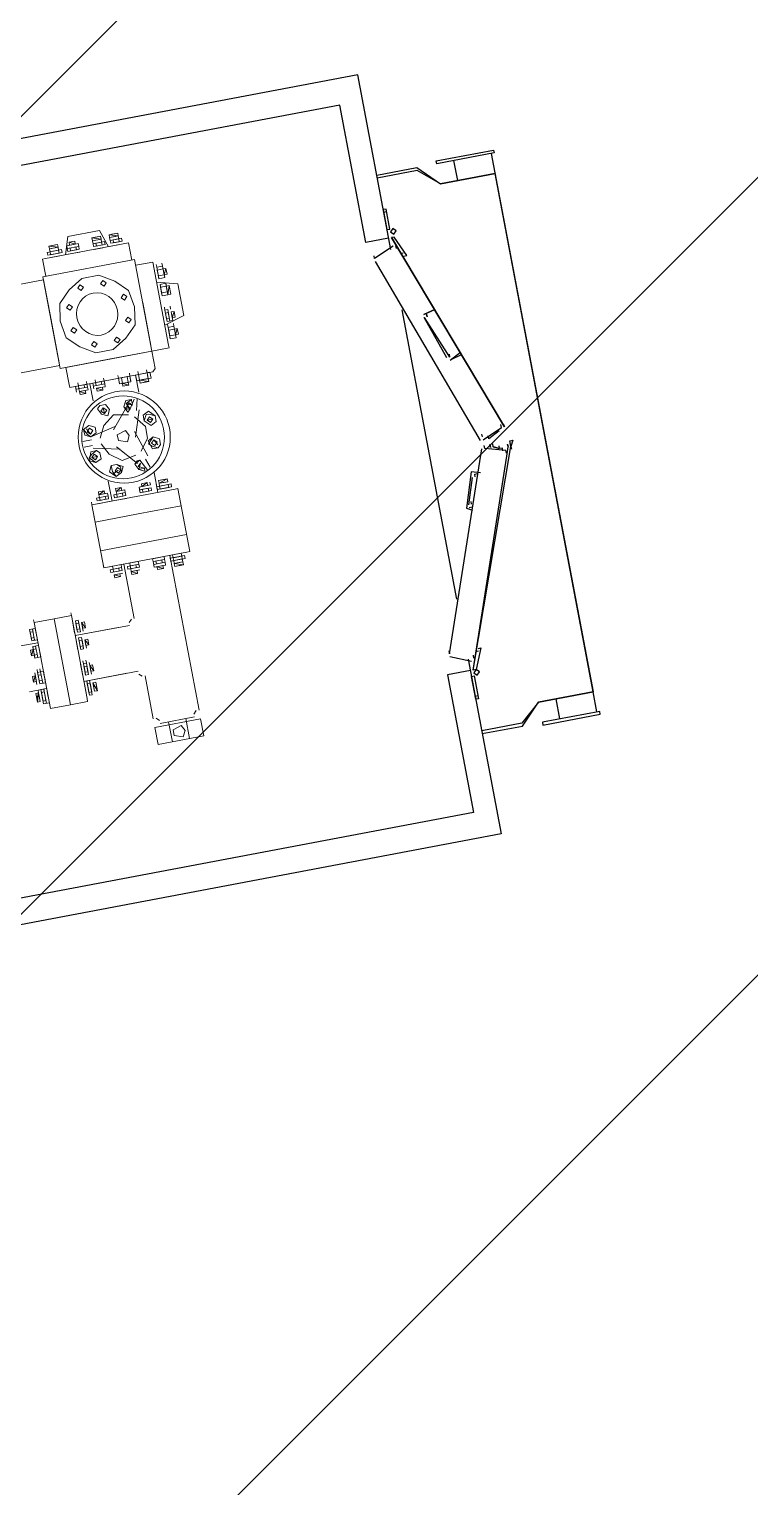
# Model space of a CAD drawing. Extents: x 407440 to 411585, y 6041728 to 6045069.
# Drawn here: x 408392.9 to 408407.1, y 6044282.09 to 6044310.8 of the extents above; entities that cross this region are included whole.
import ezdxf

# ---------------------------------------------------------------- set-up
doc = ezdxf.new("R2010")
doc.units = 0
doc.header["$LTSCALE"] = 5
doc.linetypes.add('foc-TIELINE', pattern=[1.875, 1.25, -0.625])
for name, color, linetype in [('P-BUFFER-PURPLE', 187, 'foc-TIELINE'), ('P-PROPOSED-EXISTING-H', 59, 'Continuous'), ('T-TIE', 201, 'foc-TIELINE')]:
    doc.layers.add(name, color=color, linetype=linetype)

# ---------------------------------------------------------------- blocks, each defined once
blk = doc.blocks.new('P-RIG-877')
at = {"layer": 'T-TIE', "linetype": 'ByBlock', "lineweight": 25}
for points in [[(-8.7024, 12.824), (-8.7024, 13.0536), (-8.6909, 13.0536), (-8.6909, 12.824)], [(-6.4407, 12.824), (-6.4407, 13.0536), (-6.4522, 13.0536), (-6.4522, 12.824)], [(-7.5428, 12.9043), (-7.5658, 12.9043), (-7.5658, 12.9158)], [(-7.5428, 12.9043), (-7.5314, 12.9043)], [(-7.5658, 12.824), (-7.5543, 12.824)], [(-8.1169, 12.6747), (-8.1054, 12.6747)], [(-8.4728, 12.5944), (-8.5531, 12.5944), (-8.5531, 12.5829), (-8.4728, 12.5829)], [(-8.4613, 12.6173), (-8.4728, 12.6058), (-8.4613, 12.5944), (-8.4498, 12.6058)], [(-6.6933, 12.5944), (-6.6818, 12.6058), (-6.6933, 12.6173), (-6.7047, 12.6058)], [(-6.6818, 12.5944), (-6.5899, 12.5944), (-6.5899, 12.5829), (-6.6818, 12.5829)]]:
    blk.add_lwpolyline(points, close=True, dxfattribs=at)
for points in [[(-8.6909, 13.0421), (-6.5325, 13.0421), (-8.6105, 13.0421), (-8.6105, 12.824), (-8.6105, 13.0421)], [(-6.4522, 13.0421), (-6.5325, 13.0421), (-6.5325, 12.824), (-6.5325, 13.0421)], [(-8.6105, 12.8929), (-8.6909, 12.8929)], [(-8.358, 12.6288), (-8.358, 12.6403), (-8.4383, 12.6058), (-8.4383, 12.5944), (-7.6232, 12.8929), (-7.6347, 12.8929)], [(-7.6232, 12.8929), (-8.4383, 12.5944)], [(-7.5888, 12.801), (-7.6232, 12.8814), (-7.6347, 12.8814)], [(-7.6117, 12.8584), (-7.6117, 12.8699), (-7.5888, 12.824), (-7.6002, 12.824)], [(-7.5199, 12.8814), (-7.5314, 12.8814), (-7.5543, 12.801), (-7.5658, 12.801)], [(-7.5314, 12.8699), (-7.5428, 12.8699), (-7.5428, 12.8584), (-7.5543, 12.8355), (-7.5658, 12.8355)], [(-6.7047, 12.5944), (-7.5428, 12.9043), (-7.5543, 12.9043)], [(-6.7851, 12.6288), (-6.7851, 12.6403), (-6.7047, 12.6058), (-6.7047, 12.5944), (-7.5084, 12.8814), (-7.5428, 12.8929), (-7.5543, 12.8929), (-7.5428, 12.8929)], [(-6.5325, 12.8929), (-6.4522, 12.8929)], [(-8.6909, 12.5829), (-8.6909, 12.7436), (-8.6105, 12.824), (-8.6794, 12.7436), (-8.6794, 12.5829)], [(-7.5543, 12.8355), (-7.5428, 12.8584), (-7.5543, 12.8584)], [(-6.4522, 12.5829), (-6.4522, 12.7436), (-6.5325, 12.824), (-6.4637, 12.7436), (-6.4637, 12.5829)], [(-8.358, 12.514), (-7.5888, 12.7895)], [(-7.9332, 12.7781), (-7.9217, 12.7321), (-7.9447, 12.7781)], [(-7.6002, 12.801), (-7.6117, 12.801)], [(-6.7966, 12.514), (-6.7851, 12.514), (-7.5543, 12.7895)], [(-7.4625, 12.7666), (-7.474, 12.7321), (-7.3362, 12.6862), (-7.3247, 12.7092)], [(-7.451, 12.7436), (-7.4625, 12.7436), (-7.4625, 12.7551)], [(-8.1169, 12.6632), (-8.1284, 12.7092), (-8.1169, 12.6632)], [(-7.9332, 12.7206), (-8.1054, 12.6632), (-7.9332, 12.7321), (-7.9447, 12.7321), (-7.9332, 12.7321)], [(-7.3477, 12.6977), (-7.451, 12.7321)], [(-7.3477, 12.7092), (-7.3591, 12.7092)], [(-7.3362, 12.7092), (-7.3362, 12.6977)], [(-8.3924, 12.5829), (-9.0927, 12.5829), (-9.0927, 7.7036)], [(-8.4383, 12.5829), (-8.4383, 12.491), (-8.9894, 12.491), (-8.9894, 7.7495), (-9.0927, 7.7495)], [(-8.5417, 12.5944), (-8.5417, 12.5829)], [(-8.3924, 12.6058), (-8.4039, 12.6058)], [(-8.4039, 12.5944), (-8.3695, 12.514), (-8.3809, 12.514)], [(-8.3695, 12.6288), (-8.3695, 12.6173)], [(-6.9918, 12.5829), (-8.1513, 12.5829)], [(-6.7736, 12.6288), (-6.7736, 12.6173)], [(-6.7392, 12.5944), (-6.7736, 12.514)], [(-6.7507, 12.6058), (-6.7622, 12.6058)], [(-6.7507, 12.5829), (-6.0503, 12.5829), (-6.0503, 7.7036), (-6.0389, 7.7036), (-6.1192, 7.6806)], [(-6.7047, 12.5829), (-6.7047, 12.491), (-6.1537, 12.491), (-6.1537, 7.7495), (-6.0503, 7.7495)], [(-6.6014, 12.5944), (-6.6014, 12.5829)]]:
    blk.add_lwpolyline(points, dxfattribs=at)
at = {"layer": 'T-TIE', "linetype": 'ByBlock', "lineweight": 5}
for points in [[(-8.4383, 11.6529), (-8.4154, 11.7333), (-8.2891, 11.7333), (-8.2661, 11.6529)], [(-8.4613, 11.6644), (-8.4613, 11.6874), (-8.4498, 11.6874), (-8.4613, 11.6874), (-8.4843, 11.6874), (-8.4613, 11.6874), (-8.4957, 11.6874), (-8.4498, 11.6874), (-8.4957, 11.6874), (-8.5072, 11.6874)], [(-8.5072, 11.6644), (-8.4957, 11.6644), (-8.4498, 11.6644), (-8.4498, 11.6874)], [(-8.4957, 11.6874), (-8.4957, 11.6644)], [(-8.4957, 11.6644), (-8.4498, 11.6644), (-8.4957, 11.6644)], [(-8.4498, 11.6644), (-8.4613, 11.6644), (-8.4843, 11.6644), (-8.4843, 11.6874), (-8.4843, 11.6989), (-8.4613, 11.6989), (-8.4843, 11.6989), (-8.4613, 11.6989), (-8.4843, 11.6989), (-8.4613, 11.6874), (-8.4843, 11.6989), (-8.4613, 11.6989), (-8.4613, 11.6874)], [(-8.3809, 11.6644), (-8.4269, 11.6644), (-8.3809, 11.6644), (-8.3924, 11.6644), (-8.4154, 11.6644), (-8.3809, 11.6644), (-8.3809, 11.6874), (-8.3924, 11.6874), (-8.3924, 11.6644)], [(-8.4269, 11.6874), (-8.3809, 11.6874), (-8.4154, 11.6874), (-8.3924, 11.6874), (-8.4154, 11.6874), (-8.4269, 11.6874), (-8.4269, 11.6644), (-8.4154, 11.6644), (-8.4154, 11.6874), (-8.3809, 11.6874)], [(-8.4154, 11.6989), (-8.3809, 11.6989), (-8.4154, 11.6989)], [(-8.4154, 11.6874), (-8.4154, 11.6989), (-8.3809, 11.6989), (-8.3809, 11.6874), (-8.3924, 11.6874)], [(-8.312, 11.6989), (-8.312, 11.6874), (-8.2776, 11.6874), (-8.2776, 11.6644), (-8.2891, 11.6644), (-8.312, 11.6644), (-8.312, 11.6759), (-8.2776, 11.6759), (-8.3235, 11.6759), (-8.3235, 11.6644), (-8.335, 11.6644)], [(-8.3235, 11.6874), (-8.335, 11.6874)], [(-8.3235, 11.6644), (-8.2776, 11.6644)], [(-8.2776, 11.6644), (-8.3235, 11.6644), (-8.2776, 11.6644)], [(-8.2891, 11.6989), (-8.312, 11.6989), (-8.2891, 11.6989), (-8.312, 11.6989), (-8.2891, 11.6874), (-8.312, 11.6989), (-8.2891, 11.6989), (-8.2891, 11.6874), (-8.2776, 11.6874), (-8.2891, 11.6874), (-8.312, 11.6874)], [(-8.312, 11.6874), (-8.2891, 11.6874), (-8.312, 11.6874)], [(-8.2891, 11.6759), (-8.2891, 11.6644)], [(-8.2546, 11.6644), (-8.2546, 11.6874), (-8.2087, 11.6874), (-8.2546, 11.6874), (-8.2661, 11.6874)], [(-8.2202, 11.6874), (-8.2202, 11.6644), (-8.2087, 11.6644), (-8.2546, 11.6644), (-8.2661, 11.6644)], [(-8.2087, 11.6644), (-8.2546, 11.6644), (-8.2087, 11.6644)], [(-8.2087, 11.6644), (-8.2087, 11.6874), (-8.2432, 11.6874), (-8.2202, 11.6874), (-8.2202, 11.6989), (-8.2432, 11.6989)], [(-8.2202, 11.6644), (-8.2432, 11.6644), (-8.2432, 11.6874), (-8.2202, 11.6874), (-8.2432, 11.6989), (-8.2202, 11.6989), (-8.2432, 11.6989), (-8.2202, 11.6989)], [(-8.5187, 11.5841), (-8.5187, 11.6529), (-8.1858, 11.6529), (-8.1743, 11.6529), (-8.1743, 11.5841), (-8.1054, 11.5841), (-8.0939, 11.5726), (-8.0939, 11.2396), (-8.1054, 11.2396), (-8.1743, 11.2396), (-8.1743, 11.5841), (-8.1743, 11.4118), (-8.1743, 11.2511)], [(-8.645, 11.5037), (-8.6335, 11.5037), (-8.6335, 11.5496), (-8.622, 11.5496), (-8.622, 11.5037), (-8.622, 11.5496)], [(-8.5417, 11.2282), (-8.6105, 11.2282), (-8.6105, 11.2396), (-8.6105, 11.5726), (-8.5417, 11.5726)], [(-8.5417, 11.2167), (-8.1743, 11.2167), (-8.1743, 11.5841), (-8.5417, 11.5841), (-8.5417, 11.2167), (-8.5417, 11.5841)], [(-8.3695, 11.5841), (-8.1972, 11.5841)], [(-8.0595, 11.5381), (-8.0595, 11.5152), (-8.0595, 11.5496), (-8.0595, 11.5152), (-8.0595, 11.5496), (-8.0595, 11.5152), (-8.071, 11.5152), (-8.0939, 11.5152), (-8.1054, 11.5152)], [(-8.1054, 11.5496), (-8.0939, 11.5496), (-8.071, 11.5496), (-8.071, 11.5152), (-8.0824, 11.5152)], [(-8.025, 11.5037), (-8.0939, 11.5037), (-8.071, 11.5037), (-8.071, 11.5611), (-8.0939, 11.5611), (-8.0939, 11.5037), (-8.0939, 11.5496), (-8.0939, 11.5152), (-8.0939, 11.5381)], [(-8.0595, 11.5496), (-8.071, 11.5496), (-8.0824, 11.5496)], [(-8.071, 11.5267), (-8.071, 11.5496), (-8.071, 11.5152), (-8.071, 11.5381)], [(-8.0595, 11.5496), (-8.071, 11.5152), (-8.0595, 11.5496)], [(-7.8987, 11.5496), (-7.9217, 11.5496), (-7.8987, 11.5496)], [(-7.8873, 11.5267), (-7.8987, 11.5496), (-7.8873, 11.5267)], [(-7.8299, 11.5496), (-7.8413, 11.5267), (-7.8299, 11.5496)], [(-7.8069, 11.5496), (-7.8299, 11.5496), (-7.8069, 11.5496)], [(-7.7954, 11.5381), (-7.8069, 11.5496), (-7.7954, 11.5381)], [(-7.6576, 11.5496), (-7.6691, 11.5496), (-7.6576, 11.5496), (-7.6576, 11.5152), (-7.6691, 11.5496), (-7.6691, 11.5152), (-7.6691, 11.5381)], [(-7.6691, 11.5496), (-7.6691, 11.5152), (-7.6691, 11.5496)], [(-7.6462, 11.5496), (-7.6347, 11.5496), (-7.6462, 11.5496), (-7.6462, 11.5152), (-7.6576, 11.5152), (-7.6691, 11.5496)], [(-7.6576, 11.5381), (-7.6576, 11.5152), (-7.6576, 11.5496), (-7.6576, 11.5267)], [(-7.6462, 11.5037), (-7.6462, 11.5611), (-7.6347, 11.5611), (-7.6347, 11.5037), (-7.6347, 11.5496), (-7.6347, 11.5152), (-7.6347, 11.5381)], [(-7.6347, 11.2396), (-7.6232, 11.2396), (-7.6232, 11.5726), (-7.6232, 11.5841), (-7.3706, 11.5841), (-7.3706, 11.5726), (-7.3706, 11.2396), (-7.6232, 11.2396), (-7.5543, 11.2396), (-7.5543, 11.4118), (-7.5543, 11.5841)], [(-7.4395, 11.2396), (-7.4395, 11.5841)], [(-7.3591, 11.5381), (-7.3591, 11.5152), (-7.3706, 11.5152), (-7.3706, 11.5496), (-7.3591, 11.5496), (-7.3477, 11.5496), (-7.3362, 11.5496), (-7.3362, 11.5267)], [(-7.3477, 11.5037), (-7.3477, 11.5611), (-7.3591, 11.5611), (-7.3591, 11.5037), (-7.3591, 11.5496)], [(-7.3477, 11.5496), (-7.3477, 11.5152), (-7.3362, 11.5152), (-7.3362, 11.5381)], [(-7.3247, 11.5381), (-7.3247, 11.5152), (-7.3247, 11.5496), (-7.3362, 11.5152), (-7.3362, 11.5496), (-7.3362, 11.5152), (-7.3362, 11.5496), (-7.3247, 11.5496)], [(-7.3247, 11.5496), (-7.3247, 11.5152), (-7.3247, 11.5496)], [(-8.6105, 11.32), (-8.6794, 11.343), (-8.6794, 11.4692), (-8.6105, 11.4922)], [(-8.6565, 11.5152), (-8.6565, 11.5381), (-8.645, 11.5381), (-8.6335, 11.5381)], [(-8.645, 11.5267), (-8.645, 11.5037), (-8.6565, 11.5037), (-8.6565, 11.5381)], [(-8.6565, 11.5037), (-8.645, 11.5381), (-8.6565, 11.5037)], [(-8.622, 11.5381), (-8.6335, 11.5381), (-8.6335, 11.5152), (-8.622, 11.5152), (-8.622, 11.5381), (-8.6335, 11.5381), (-8.6335, 11.5037), (-8.622, 11.5037), (-8.6335, 11.5037)], [(-8.6105, 11.5037), (-8.6105, 11.5381)], [(-8.0021, 11.4922), (-7.9561, 11.4807)], [(-7.9561, 11.4922), (-7.8528, 11.4578)], [(-7.7954, 11.4692), (-7.8413, 11.5037), (-7.8873, 11.5037), (-7.9332, 11.4692)], [(-7.9102, 11.5381), (-7.9102, 11.5152)], [(-7.8758, 11.4578), (-7.7725, 11.4922)], [(-7.8069, 11.5381), (-7.8299, 11.5267)], [(-7.7265, 11.4922), (-7.761, 11.4807)], [(-7.6232, 11.5037), (-7.7036, 11.5037)], [(-7.6576, 11.5037), (-7.6347, 11.5037)], [(-6.7507, 11.5037), (-7.3706, 11.5037)], [(-7.3362, 11.5037), (-7.3591, 11.5037)], [(-7.3247, 11.5152), (-7.3362, 11.5152)], [(-6.7392, 11.4807), (-6.7507, 11.4922)], [(-8.6565, 11.4463), (-8.6565, 11.4692), (-8.645, 11.4692), (-8.6335, 11.4692), (-8.6335, 11.4348), (-8.6335, 11.4807), (-8.622, 11.4807), (-8.622, 11.4348), (-8.622, 11.4807)], [(-8.6565, 11.4348), (-8.645, 11.4348), (-8.645, 11.4692), (-8.645, 11.4348), (-8.645, 11.4692), (-8.6565, 11.4692), (-8.6565, 11.4348), (-8.645, 11.4692), (-8.645, 11.4348), (-8.645, 11.4692), (-8.645, 11.4348), (-8.6335, 11.4348), (-8.622, 11.4348), (-8.6335, 11.4348)], [(-8.6335, 11.4692), (-8.6335, 11.4463), (-8.622, 11.4463), (-8.622, 11.4692)], [(-8.6105, 11.4348), (-8.6105, 11.4692)], [(-8.0939, 11.4807), (-8.1054, 11.4807)], [(-8.0939, 11.4348), (-8.1054, 11.4348)], [(-8.0824, 11.4348), (-8.071, 11.4348), (-8.0939, 11.4348), (-8.0939, 11.4807), (-8.071, 11.4807), (-8.071, 11.4348), (-8.071, 11.4463), (-8.0939, 11.4463), (-8.0939, 11.4692), (-8.071, 11.4692), (-8.071, 11.4348), (-8.071, 11.4807), (-8.0824, 11.4807)], [(-8.0595, 11.4692), (-8.071, 11.4463), (-8.0595, 11.4692)], [(-8.071, 11.4463), (-8.0595, 11.4463), (-8.0595, 11.4692), (-8.071, 11.4692)], [(-8.0021, 11.4807), (-7.9676, 11.4578)], [(-7.9906, 11.4692), (-8.0021, 11.4692), (-7.9906, 11.4692)], [(-8.0021, 11.4692), (-7.9906, 11.4463)], [(-7.8987, 11.3774), (-7.9791, 11.4463)], [(-7.9447, 11.4463), (-7.9561, 11.3889), (-7.9217, 11.343), (-7.8758, 11.32)], [(-7.8528, 11.32), (-7.8069, 11.343), (-7.7725, 11.3889), (-7.7839, 11.4463)], [(-7.7495, 11.4463), (-7.8299, 11.3774)], [(-7.7151, 11.4807), (-7.761, 11.4578)], [(-7.7265, 11.4692), (-7.7265, 11.4463), (-7.7151, 11.4692), (-7.7265, 11.4692), (-7.7265, 11.4463), (-7.7495, 11.4578), (-7.738, 11.4463), (-7.7265, 11.4692), (-7.7265, 11.4578)], [(-7.6462, 11.4463), (-7.6347, 11.4463), (-7.6347, 11.4692), (-7.6462, 11.4692), (-7.6462, 11.4348), (-7.6462, 11.4807), (-7.6347, 11.4807), (-7.6347, 11.4348), (-7.6462, 11.4348), (-7.6576, 11.4348), (-7.6576, 11.4807), (-7.6691, 11.4807)], [(-7.6576, 11.4463), (-7.6691, 11.4692), (-7.6576, 11.4692), (-7.6576, 11.4463), (-7.6576, 11.4692), (-7.6576, 11.4463), (-7.6691, 11.4692), (-7.6691, 11.4463), (-7.6691, 11.4692), (-7.6691, 11.4463), (-7.6691, 11.4692)], [(-7.6691, 11.4463), (-7.6576, 11.4463), (-7.6576, 11.4348), (-7.6347, 11.4348)], [(-7.6462, 11.4807), (-7.6347, 11.4807)], [(-7.3477, 11.4463), (-7.3591, 11.4463), (-7.3591, 11.4692), (-7.3477, 11.4692), (-7.3477, 11.4348), (-7.3477, 11.4807), (-7.3591, 11.4807), (-7.3706, 11.4807), (-7.3706, 11.4348), (-7.3591, 11.4348), (-7.3362, 11.4348)], [(-7.3477, 11.4348), (-7.3591, 11.4348)], [(-7.3362, 11.4692), (-7.3247, 11.4692), (-7.3247, 11.4463), (-7.3247, 11.4692), (-7.3247, 11.4463), (-7.3362, 11.4463), (-7.3362, 11.4348), (-7.3362, 11.4807), (-7.3477, 11.4807)], [(-7.3247, 11.4463), (-7.3247, 11.4692), (-7.3362, 11.4463), (-7.3362, 11.4692), (-7.3362, 11.4463)], [(-7.3362, 11.4692), (-7.3362, 11.4463), (-7.3362, 11.4692)], [(-6.7277, 11.343), (-6.7277, 11.4807)], [(-6.7277, 11.4463), (-6.6473, 11.4463)], [(-8.6335, 11.3774), (-8.622, 11.3774), (-8.6335, 11.3774), (-8.6335, 11.3315), (-8.6335, 11.3774), (-8.645, 11.3774), (-8.645, 11.3659), (-8.6565, 11.3659), (-8.6565, 11.343), (-8.6565, 11.3659), (-8.6565, 11.343), (-8.645, 11.3659), (-8.645, 11.3315), (-8.6335, 11.3315), (-8.622, 11.3315), (-8.6335, 11.3315)], [(-8.6105, 11.3315), (-8.6105, 11.3774)], [(-8.1054, 11.3774), (-8.0939, 11.3774), (-8.0939, 11.3315), (-8.0939, 11.3774), (-8.0939, 11.3315), (-8.071, 11.3315)], [(-8.0939, 11.3774), (-8.0824, 11.3774), (-8.071, 11.3774), (-8.071, 11.343), (-8.0595, 11.3659), (-8.071, 11.343), (-8.071, 11.3659), (-8.071, 11.343)], [(-8.0824, 11.3315), (-8.0824, 11.3774), (-8.0824, 11.3315)], [(-7.9791, 11.3774), (-8.0021, 11.3659), (-7.9791, 11.3774)], [(-7.9561, 11.3659), (-7.9791, 11.3774), (-7.9561, 11.3659)], [(-7.8873, 11.2856), (-7.9102, 11.3889)], [(-7.8184, 11.3889), (-7.8413, 11.2856)], [(-7.7151, 11.3544), (-7.7265, 11.3774), (-7.7151, 11.3544)], [(-7.6347, 11.343), (-7.6347, 11.3659), (-7.6462, 11.3659), (-7.6462, 11.343), (-7.6347, 11.343), (-7.6462, 11.343), (-7.6576, 11.343), (-7.6576, 11.3774), (-7.6462, 11.3774), (-7.6347, 11.3774), (-7.6462, 11.3774), (-7.6462, 11.3315), (-7.6462, 11.3774)], [(-7.6232, 11.3774), (-7.6232, 11.3315)], [(-7.3706, 11.343), (-7.3591, 11.343), (-7.3477, 11.343), (-7.3362, 11.343), (-7.3247, 11.343), (-7.3247, 11.3659), (-7.3247, 11.343), (-7.3247, 11.3659), (-7.3362, 11.343), (-7.3362, 11.3659), (-7.3362, 11.343), (-7.3362, 11.3659), (-7.3362, 11.343), (-7.3362, 11.3774)], [(-7.3591, 11.3774), (-7.3477, 11.3774), (-7.3591, 11.3774), (-7.3706, 11.3774), (-7.3706, 11.3315)], [(-6.7277, 11.3774), (-6.6473, 11.3774)], [(-8.645, 11.343), (-8.645, 11.3659), (-8.645, 11.343), (-8.645, 11.3659), (-8.645, 11.343), (-8.6565, 11.343)], [(-8.0824, 11.3659), (-8.0939, 11.3659), (-8.0939, 11.343), (-8.0824, 11.343), (-8.0939, 11.343), (-8.1054, 11.343)], [(-8.025, 11.32), (-8.0939, 11.32)], [(-8.0595, 11.3659), (-8.071, 11.3659), (-8.071, 11.343), (-8.0595, 11.343)], [(-8.0021, 11.3659), (-8.0021, 11.343), (-8.0021, 11.3659)], [(-7.9906, 11.3544), (-7.9676, 11.3544)], [(-7.9676, 11.343), (-7.9561, 11.3659), (-7.9676, 11.343)], [(-7.761, 11.3659), (-7.761, 11.343), (-7.761, 11.3659)], [(-7.7265, 11.343), (-7.738, 11.3659)], [(-7.6232, 11.32), (-7.7036, 11.32)], [(-7.6576, 11.3659), (-7.6576, 11.343), (-7.6576, 11.3659)], [(-7.6462, 11.3315), (-7.6347, 11.3315)], [(-7.1525, 11.32), (-7.3706, 11.32)], [(-7.3477, 11.3315), (-7.3591, 11.3315)], [(-7.3247, 11.3659), (-7.3362, 11.3659)], [(-6.7507, 11.32), (-6.9229, 11.32)], [(-6.7507, 11.3315), (-6.7392, 11.343)], [(-8.6335, 11.2741), (-8.6335, 11.297), (-8.622, 11.297), (-8.6335, 11.297), (-8.645, 11.297), (-8.6565, 11.297), (-8.6565, 11.2626), (-8.645, 11.2626), (-8.6335, 11.2626), (-8.622, 11.2626), (-8.622, 11.3085), (-8.622, 11.2511), (-8.6335, 11.2511), (-8.6335, 11.3085), (-8.622, 11.3085)], [(-8.6565, 11.2741), (-8.6565, 11.297), (-8.6565, 11.2626), (-8.645, 11.297), (-8.645, 11.2626), (-8.645, 11.2856)], [(-8.645, 11.2626), (-8.645, 11.297), (-8.645, 11.2626), (-8.645, 11.297)], [(-8.622, 11.2626), (-8.6335, 11.2626), (-8.6335, 11.297)], [(-8.622, 11.2741), (-8.622, 11.297)], [(-8.6105, 11.2626), (-8.6105, 11.297)], [(-8.1054, 11.3085), (-8.0939, 11.3085), (-8.0939, 11.2626), (-8.071, 11.2626)], [(-8.0939, 11.3085), (-8.0824, 11.3085), (-8.071, 11.3085), (-8.071, 11.2741), (-8.0824, 11.2741), (-8.0939, 11.2741), (-8.1054, 11.2741)], [(-8.0939, 11.3085), (-8.0939, 11.2626), (-8.0939, 11.3085)], [(-8.0824, 11.297), (-8.0939, 11.297), (-8.0939, 11.2741)], [(-8.0824, 11.2626), (-8.0824, 11.3085), (-8.0824, 11.2626)], [(-8.0595, 11.297), (-8.0595, 11.2741), (-8.0595, 11.297), (-8.071, 11.297), (-8.071, 11.2741), (-8.071, 11.297), (-8.071, 11.2741), (-8.0595, 11.297), (-8.0595, 11.2741), (-8.0595, 11.297), (-8.0595, 11.2741), (-8.071, 11.2741)], [(-7.9332, 11.2856), (-7.9217, 11.2626), (-7.9332, 11.2856)], [(-7.9217, 11.2741), (-7.8987, 11.2856)], [(-7.8758, 11.2511), (-7.8758, 11.2856)], [(-7.8528, 11.2511), (-7.8528, 11.2856)], [(-7.8184, 11.3085), (-7.8299, 11.297), (-7.8184, 11.3085)], [(-7.7954, 11.3085), (-7.8184, 11.3085), (-7.7954, 11.3085)], [(-7.8069, 11.2741), (-7.8069, 11.297)], [(-7.7839, 11.2856), (-7.7954, 11.3085), (-7.7839, 11.2856)], [(-7.6576, 11.2741), (-7.6691, 11.297), (-7.6691, 11.2741), (-7.6691, 11.297), (-7.6691, 11.2741), (-7.6576, 11.2741), (-7.6576, 11.297), (-7.6576, 11.2741), (-7.6576, 11.297), (-7.6576, 11.2741), (-7.6691, 11.2741), (-7.6691, 11.297), (-7.6576, 11.297)], [(-7.6462, 11.2741), (-7.6347, 11.2741), (-7.6462, 11.2741), (-7.6576, 11.2741), (-7.6576, 11.3085), (-7.6462, 11.3085), (-7.6347, 11.3085), (-7.6462, 11.3085), (-7.6462, 11.2626), (-7.6462, 11.3085)], [(-7.6462, 11.297), (-7.6347, 11.297), (-7.6347, 11.2741)], [(-7.6462, 11.2626), (-7.6347, 11.2626)], [(-7.6232, 11.3085), (-7.6232, 11.2626)], [(-7.3591, 11.2626), (-7.3477, 11.2626), (-7.3477, 11.3085), (-7.3591, 11.3085), (-7.3706, 11.3085), (-7.3706, 11.2626)], [(-7.3477, 11.297), (-7.3591, 11.297), (-7.3591, 11.2741), (-7.3477, 11.2741), (-7.3591, 11.2741), (-7.3706, 11.2741)], [(-7.3591, 11.3085), (-7.3477, 11.3085), (-7.3477, 11.2626)], [(-7.3362, 11.3085), (-7.3362, 11.2741)], [(-7.3362, 11.297), (-7.3362, 11.2741), (-7.3247, 11.2741), (-7.3247, 11.297), (-7.3247, 11.2741), (-7.3247, 11.297), (-7.3362, 11.2741), (-7.3247, 11.297), (-7.3362, 11.297), (-7.3362, 11.2741), (-7.3362, 11.297), (-7.3362, 11.2741), (-7.3247, 11.2741)], [(-7.141, 11.297), (-7.1525, 11.3085)], [(-7.1295, 11.297), (-7.1295, 11.0789), (-7.1295, 11.2511)], [(-6.9458, 11.297), (-6.9458, 11.0789), (-6.9458, 11.2511)], [(-6.9229, 11.3085), (-6.9344, 11.297)], [(-8.5417, 10.9985), (-8.5302, 10.9985), (-8.1858, 10.9985), (-8.1858, 10.9297), (-8.5187, 10.9297), (-8.5302, 10.9411), (-8.5302, 11.2167), (-8.3695, 11.2167), (-8.1972, 11.2167)], [(-8.1743, 11.2167), (-8.5417, 11.2167), (-8.1743, 11.2167)], [(-8.1858, 11.2167), (-8.1858, 10.9411)], [(-7.3706, 11.2396), (-7.3821, 11.2396)], [(-7.1755, 11.0904), (-7.1525, 11.0904), (-7.141, 11.0904), (-7.141, 11.1019), (-7.1525, 11.1019), (-7.1755, 11.1019), (-7.1869, 11.1019), (-7.141, 11.1019), (-7.1755, 11.1019), (-7.1755, 11.0904), (-7.1869, 11.0904), (-7.1869, 11.1019)], [(-7.1869, 11.0904), (-7.141, 11.0904), (-7.1869, 11.0904)], [(-7.1755, 11.1248), (-7.1755, 11.1133), (-7.1525, 11.1133), (-7.1755, 11.1133), (-7.1525, 11.1133), (-7.1525, 11.1248)], [(-7.141, 11.1133), (-7.1755, 11.1133), (-7.1525, 11.1133)], [(-7.1525, 11.1019), (-7.1525, 11.0904)], [(-7.1066, 11.0904), (-7.1181, 11.0904), (-7.1181, 11.1019)], [(-7.1181, 11.0904), (-7.0721, 11.0904), (-7.1181, 11.0904)], [(-7.1066, 11.1248), (-7.1066, 11.1133), (-7.0836, 11.1133), (-7.0836, 11.1248), (-7.1066, 11.1248), (-7.0836, 11.1248), (-7.1066, 11.1133), (-7.0836, 11.1133), (-7.1066, 11.1133), (-7.0836, 11.1133), (-7.1066, 11.1133), (-7.0721, 11.1133)], [(-7.0836, 11.1019), (-7.0836, 11.0904)], [(-7.0262, 11.0904), (-7.0147, 11.0904), (-7.0147, 11.1019), (-7.0262, 11.1019)], [(-7.0147, 11.1133), (-7.0032, 11.1133), (-7.0032, 11.1248), (-6.9803, 11.1248), (-7.0032, 11.1248), (-6.9803, 11.1248), (-7.0032, 11.1133), (-6.9803, 11.1133), (-7.0032, 11.1133), (-6.9688, 11.1133)], [(-7.0147, 11.0904), (-6.9688, 11.0904), (-7.0147, 11.0904)], [(-6.9803, 11.1248), (-6.9803, 11.1133)], [(-6.9803, 11.1019), (-6.9803, 11.0904)], [(-6.9458, 11.1019), (-6.8884, 11.1019), (-6.8884, 11.0904), (-6.9458, 11.0904), (-6.8999, 11.0904), (-6.9114, 11.0904), (-6.9344, 11.0904)], [(-6.9114, 11.1248), (-6.9344, 11.1248), (-6.9344, 11.1133), (-6.8999, 11.1133), (-6.8999, 11.1248), (-6.9344, 11.1248), (-6.8999, 11.1248), (-6.9344, 11.1133), (-6.8999, 11.1133), (-6.9229, 11.1133)], [(-6.8999, 11.1133), (-6.9344, 11.1133), (-6.8999, 11.1133)], [(-6.8999, 11.1019), (-6.8999, 11.0904)], [(-6.8655, 11.0789), (-6.877, 11.0789), (-7.2099, 11.0789), (-7.2214, 11.0789)], [(-7.2099, 10.9297), (-6.8655, 10.9297), (-6.8655, 11.01), (-7.2099, 11.01), (-7.2099, 11.0789), (-7.2099, 11.01), (-6.8655, 11.01), (-6.8655, 11.0789), (-6.8655, 11.01)], [(-7.141, 11.0789), (-7.1869, 11.0789)], [(-7.0721, 11.0789), (-7.1181, 11.0789)], [(-6.9688, 11.0789), (-7.0147, 11.0789)], [(-6.8999, 11.0789), (-6.9344, 11.0789)], [(-7.2099, 11.01), (-7.2099, 10.9297), (-7.2214, 10.9297)], [(-7.1869, 10.9067), (-7.1869, 10.9297), (-7.141, 10.9297), (-7.141, 10.9067), (-7.1525, 10.9067), (-7.1525, 10.9182), (-7.141, 10.9182)], [(-7.1525, 10.9067), (-7.1755, 10.9067), (-7.1869, 10.9067), (-7.141, 10.9067), (-7.1755, 10.9067), (-7.1755, 10.9182), (-7.1869, 10.9182)], [(-7.141, 10.9182), (-7.1869, 10.9182), (-7.141, 10.9182)], [(-7.1525, 10.9297), (-7.1755, 10.9297)], [(-7.1295, 10.8608), (-7.1295, 10.9297)], [(-7.0721, 10.9297), (-7.0836, 10.9297), (-7.1066, 10.9297), (-7.1181, 10.9297), (-7.1181, 10.9067), (-7.1066, 10.9067), (-7.1066, 10.9182)], [(-7.0836, 10.8952), (-7.1066, 10.8952), (-7.0836, 10.8952), (-7.1066, 10.8952), (-7.0836, 10.8952), (-7.1066, 10.8952), (-7.0836, 10.8952), (-7.1066, 10.9067), (-7.0721, 10.9067), (-7.0721, 10.9297), (-7.1181, 10.9297)], [(-7.0721, 10.9067), (-7.0836, 10.9067), (-7.1066, 10.9067), (-7.1181, 10.9067), (-7.0721, 10.9067), (-7.1066, 10.9067), (-7.1066, 10.8952), (-7.0836, 10.8952), (-7.0836, 10.9067), (-7.0836, 10.9182)], [(-7.0721, 10.9182), (-7.1181, 10.9182), (-7.0721, 10.9182)], [(-7.0262, 10.9067), (-7.0147, 10.9067), (-6.9688, 10.9067), (-6.9803, 10.9067), (-6.9803, 10.9182), (-6.9688, 10.9182), (-7.0147, 10.9182), (-6.9688, 10.9182)], [(-7.0147, 10.9182), (-7.0262, 10.9182)], [(-6.9803, 10.9297), (-7.0032, 10.9297)], [(-6.9803, 10.9067), (-7.0032, 10.9067), (-7.0032, 10.9182)], [(-6.9458, 10.8608), (-6.9458, 10.9297), (-6.9458, 10.9067), (-6.9344, 10.9067), (-6.8999, 10.9067), (-6.8999, 10.9182), (-6.9458, 10.9182), (-6.8884, 10.9182)], [(-6.9458, 10.9067), (-6.8884, 10.9067), (-6.8884, 10.9297)], [(-6.8999, 10.9067), (-6.9114, 10.9067), (-6.9344, 10.9067), (-6.9344, 10.9182), (-6.9458, 10.9182)], [(-6.8999, 10.9297), (-6.9344, 10.9297), (-6.9114, 10.9297)], [(-6.8999, 10.9182), (-6.9114, 10.9182)], [(-7.0147, 10.8952), (-6.9803, 10.8952), (-7.0032, 10.8952), (-6.9803, 10.8837), (-6.9803, 10.8952), (-7.0032, 10.8952), (-7.0032, 10.8837), (-6.9803, 10.8837), (-7.0032, 10.8952), (-6.9803, 10.8952), (-7.0032, 10.8952), (-6.9688, 10.8952)], [(-6.9114, 10.8837), (-6.9344, 10.8952), (-6.9458, 10.8952)], [(-6.8999, 10.8952), (-6.9344, 10.8952), (-6.8999, 10.8837), (-6.8999, 10.8952), (-6.9344, 10.8952), (-6.9344, 10.8837), (-6.8999, 10.8837)], [(-6.9344, 10.8952), (-6.8999, 10.8952), (-6.9344, 10.8952)], [(-6.9229, 10.8952), (-6.8999, 10.8952), (-6.9344, 10.8952)]]:
    blk.add_lwpolyline(points, dxfattribs=at)
for points in [[(-8.4154, 11.6989), (-8.3809, 11.6989), (-8.4154, 11.6989), (-8.3809, 11.6874)], [(-8.2087, 11.6874), (-8.2202, 11.6874), (-8.2432, 11.6874), (-8.2432, 11.6989), (-8.2202, 11.6989), (-8.2202, 11.6874)], [(-8.358, 11.5496), (-8.4269, 11.5381), (-8.4728, 11.4922), (-8.5072, 11.4348), (-8.5072, 11.3659), (-8.4728, 11.3085), (-8.4269, 11.2626), (-8.358, 11.2511), (-8.2891, 11.2626), (-8.2432, 11.3085), (-8.2087, 11.3659), (-8.2087, 11.4348), (-8.2432, 11.4922), (-8.2891, 11.5381)], [(-7.9102, 11.5037), (-7.9332, 11.5152), (-7.9332, 11.5267), (-7.9217, 11.5496), (-7.9447, 11.5267), (-7.9332, 11.5037), (-7.9102, 11.5037), (-7.8873, 11.5267)], [(-8.645, 11.5381), (-8.645, 11.5037), (-8.645, 11.5381), (-8.645, 11.5037)], [(-8.4039, 11.5267), (-8.4154, 11.5152), (-8.4039, 11.5037), (-8.3924, 11.5152)], [(-8.312, 11.5267), (-8.3235, 11.5152), (-8.312, 11.5037), (-8.3006, 11.5152)], [(-7.9102, 11.5381), (-7.9217, 11.5267), (-7.9102, 11.5152), (-7.8987, 11.5267)], [(-7.9102, 11.5381), (-7.9217, 11.5267), (-7.9102, 11.5152), (-7.8987, 11.5267)], [(-7.8069, 11.5152), (-7.8184, 11.5037), (-7.8413, 11.5267), (-7.8299, 11.5037), (-7.7954, 11.5152), (-7.7954, 11.5381)], [(-7.8184, 11.5381), (-7.8299, 11.5267), (-7.8184, 11.5152), (-7.8069, 11.5267)], [(-7.8184, 11.5381), (-7.8299, 11.5267), (-7.8184, 11.5152), (-7.8069, 11.5267)], [(-7.6576, 11.5152), (-7.6691, 11.5152)], [(-7.6462, 11.5152), (-7.6347, 11.5152)], [(-7.3591, 11.5152), (-7.3477, 11.5152)], [(-6.7162, 11.5037), (-6.7162, 11.32), (-6.6473, 11.32), (-6.6473, 11.5037)], [(-8.622, 11.4692), (-8.6335, 11.4692)], [(-8.4728, 11.4578), (-8.4843, 11.4463), (-8.4728, 11.4348), (-8.4613, 11.4463)], [(-8.2432, 11.4692), (-8.2546, 11.4578), (-8.2432, 11.4463), (-8.2317, 11.4578)], [(-8.0939, 11.4807), (-8.0939, 11.4348)], [(-8.071, 11.4463), (-8.071, 11.4692)], [(-8.0595, 11.4463), (-8.0595, 11.4692), (-8.0595, 11.4463), (-8.0595, 11.4692)], [(-8.0021, 11.4463), (-7.9791, 11.4348), (-8.0021, 11.4463), (-8.0021, 11.4692)], [(-7.9676, 11.4578), (-7.9906, 11.4463), (-7.9791, 11.4692), (-7.9906, 11.4578), (-7.9791, 11.4463)], [(-7.9676, 11.4578), (-7.9676, 11.4463), (-7.9791, 11.4348), (-7.9561, 11.4463)], [(-7.8643, 11.4348), (-7.8873, 11.4233), (-7.8758, 11.3889), (-7.8528, 11.3889), (-7.8413, 11.4233)], [(-7.7265, 11.4463), (-7.7495, 11.4348), (-7.761, 11.4463), (-7.761, 11.4578), (-7.7495, 11.4348)], [(-7.6347, 11.4348), (-7.6347, 11.4807)], [(-7.3591, 11.4807), (-7.3591, 11.4348)], [(-6.6818, 11.4348), (-6.7047, 11.4233), (-6.6933, 11.3889), (-6.6703, 11.3889), (-6.6588, 11.4233)], [(-8.622, 11.3774), (-8.622, 11.3315)], [(-8.2432, 11.3774), (-8.2546, 11.3659), (-8.2432, 11.3544), (-8.2317, 11.3659)], [(-7.7495, 11.3889), (-7.7265, 11.3774), (-7.7495, 11.3774), (-7.761, 11.3659)], [(-7.738, 11.3774), (-7.7495, 11.3659), (-7.738, 11.3544), (-7.7265, 11.3659)], [(-7.738, 11.3774), (-7.7495, 11.3659), (-7.738, 11.3544), (-7.7265, 11.3659)], [(-7.6347, 11.3315), (-7.6347, 11.3774)], [(-7.3591, 11.3774), (-7.3591, 11.3315)], [(-7.3477, 11.3774), (-7.3477, 11.3315)], [(-8.622, 11.3659), (-8.6335, 11.3659), (-8.6335, 11.343), (-8.622, 11.343)], [(-8.4728, 11.3659), (-8.4843, 11.3544), (-8.4728, 11.343), (-8.4613, 11.3544)], [(-8.0595, 11.343), (-8.0595, 11.3659), (-8.0595, 11.343), (-8.0595, 11.3659)], [(-7.9906, 11.3315), (-7.9676, 11.343), (-7.9906, 11.3315), (-8.0021, 11.343)], [(-7.9791, 11.3659), (-7.9906, 11.3544), (-7.9791, 11.343), (-7.9676, 11.3544)], [(-7.9791, 11.3659), (-7.9906, 11.3544), (-7.9791, 11.343), (-7.9676, 11.3544)], [(-7.738, 11.343), (-7.7151, 11.3544), (-7.738, 11.3315), (-7.761, 11.343)], [(-7.6576, 11.343), (-7.6691, 11.3659), (-7.6576, 11.3659), (-7.6576, 11.343), (-7.6691, 11.3659), (-7.6691, 11.343), (-7.6691, 11.3659), (-7.6691, 11.343)], [(-7.3591, 11.3659), (-7.3591, 11.343), (-7.3477, 11.343), (-7.3477, 11.3659)], [(-8.4039, 11.3085), (-8.4154, 11.297), (-8.4039, 11.2856), (-8.3924, 11.297)], [(-8.312, 11.3085), (-8.3235, 11.297), (-8.312, 11.2856), (-8.3006, 11.297)], [(-7.8987, 11.3085), (-7.9217, 11.3085), (-7.9332, 11.2856), (-7.9217, 11.3085), (-7.8987, 11.3085), (-7.8873, 11.2856)], [(-7.9102, 11.297), (-7.9217, 11.2856), (-7.9102, 11.2741), (-7.8987, 11.2856)], [(-7.9102, 11.297), (-7.9217, 11.2856), (-7.9102, 11.2741), (-7.8987, 11.2856)], [(-7.8987, 11.2626), (-7.9217, 11.2626), (-7.8987, 11.2741), (-7.8873, 11.2856)], [(-7.7954, 11.2626), (-7.7839, 11.2856), (-7.8069, 11.2626), (-7.8184, 11.2741), (-7.8299, 11.297), (-7.8299, 11.2741)], [(-7.8069, 11.297), (-7.8184, 11.2856), (-7.8069, 11.2741), (-7.7954, 11.2856)], [(-7.8069, 11.297), (-7.8184, 11.2856), (-7.8069, 11.2741), (-7.7954, 11.2856)], [(-7.6347, 11.2626), (-7.6347, 11.3085)], [(-7.3591, 11.3085), (-7.3591, 11.2626)], [(-7.1755, 11.1133), (-7.1525, 11.1248), (-7.1755, 11.1248), (-7.1525, 11.1248)], [(-7.0836, 11.0904), (-7.0721, 11.0904), (-7.0721, 11.1019), (-7.0836, 11.1019), (-7.1066, 11.1019), (-7.0721, 11.1019), (-7.1181, 11.1019), (-7.1066, 11.1019), (-7.1066, 11.0904)], [(-6.9688, 11.1019), (-7.0147, 11.1019)], [(-7.0032, 11.1133), (-6.9803, 11.1133)], [(-7.0032, 11.1019), (-7.0032, 11.0904), (-6.9803, 11.0904), (-6.9688, 11.0904), (-6.9688, 11.1019), (-6.9803, 11.1019)], [(-6.9458, 11.0904), (-6.9458, 11.1019), (-6.9344, 11.1019), (-6.8999, 11.1019), (-6.9114, 11.1019), (-6.9344, 11.1019), (-6.9344, 11.0904)], [(-6.9688, 10.9067), (-7.0147, 10.9067), (-7.0147, 10.9297), (-6.9688, 10.9297)]]:
    blk.add_lwpolyline(points, close=True, dxfattribs=at)
for centre, radius in [((-7.8622, 11.414), 0.1816), ((-7.8622, 11.4095), 0.1631), ((-7.8622, 11.4095), 0.1631)]:
    blk.add_circle(centre, radius, dxfattribs=at)
blk.add_ellipse((-8.358, 11.3995), major_axis=(0.0841, 0), ratio=0.966216, start_param=1.570796380525994, end_param=7.853981687705581, dxfattribs=at)
blk.add_ellipse((-8.358, 11.3995), major_axis=(0.0841, 0), ratio=0.966216, start_param=1.570796380525994, end_param=7.853981687705581, dxfattribs=at)
blk.add_ellipse((-8.358, 11.3995), major_axis=(0.0841, 0), ratio=0.966216, start_param=1.570796380525994, end_param=7.853981687705581, dxfattribs=at)

msp = doc.modelspace()

# ---------------------------------------------------------------- hatches: boundary and pattern name
at = {"layer": 'P-PROPOSED-EXISTING-H'}
h = msp.add_hatch(dxfattribs=at)
h.set_pattern_fill('ANSI31', color=256, scale=3.498392, style=0)
h.set_pattern_definition([(45, (-2243.128, 2713.837), (-7.854113246, 7.854113246), [])])
edge = h.paths.add_edge_path()
edge.add_line((408709.29, 6043818.222), (408241.305, 6043729.713))
edge.add_line((408241.305, 6043729.713), (407794.436, 6043645.198))
edge.add_line((407794.436, 6043645.198), (407673.83, 6044282.895))
edge.add_line((407673.83, 6044282.895), (408123.669, 6044351.83))
edge.add_line((408123.669, 6044351.83), (408654.575, 6044433.189))
edge.add_line((408654.575, 6044433.189), (409028.997, 6044539.866))
edge.add_line((409028.997, 6044539.866), (409149.726, 6043901.52))
edge.add_line((409149.726, 6043901.52), (408898.792, 6043854.062))
edge.add_arc((408782.127, 6043952.01), 152.33, 241.43508, 319.98432, ccw=False)

# ---------------------------------------------------------------- linework, layer by layer
at = {"layer": 'P-BUFFER-PURPLE'}
msp.add_circle((408530.04, 6044370.877, -0.107), 250.434, dxfattribs=at)

# ---------------------------------------------------------------- block references
at = {"layer": 'T-TIE', "linetype": 'ByBlock', "xscale": 4.999999999955019, "yscale": 4.999999999955019, "zscale": 4.999999999955019, "rotation": 280.7096999997605}
msp.add_blockref('P-RIG-877', (408346.005, 6044253.532), dxfattribs=at)

doc.saveas('drawing.dxf')
